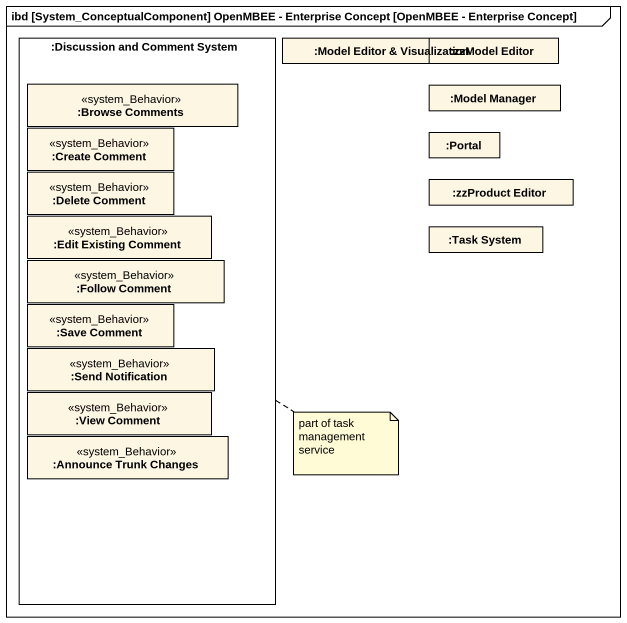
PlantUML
@startuml
mainframe ibd [System_ConceptualComponent] OpenMBEE - Enterprise Concept [OpenMBEE - Enterprise Concept]
rectangle ":Discussion and Comment System" as Discussion_and_Comment {
  rectangle ":Browse Comments" as Browse_Comments <<system_Behavior>>
  rectangle ":Create Comment" as Create_Comment <<system_Behavior>>
  rectangle ":Delete Comment" as Delete_Comment <<system_Behavior>>
  rectangle ":Edit Existing Comment" as Edit_Existing_Comment <<system_Behavior>>
  rectangle ":Follow Comment" as Follow_Comment <<system_Behavior>>
  rectangle ":Save Comment" as Save_Comment <<system_Behavior>>
  rectangle ":Send Notification" as Send_Notification <<system_Behavior>>
  rectangle ":View Comment" as View_Comment <<system_Behavior>>
  rectangle ":Announce Trunk Changes" as Announce_Trunk_Changes <<system_Behavior>>
}
rectangle ":Model Editor & Visualization" as Model_Editor_Visualization
rectangle ":zzModel Editor" as zzModel_Editor
rectangle ":Model Manager" as Model_Manager
rectangle ":Portal" as Portal
rectangle ":zzProduct Editor" as zzProduct_Editor
rectangle ":Task System" as Task_System
note bottom of Discussion_and_Comment : part of task management service
@enduml
